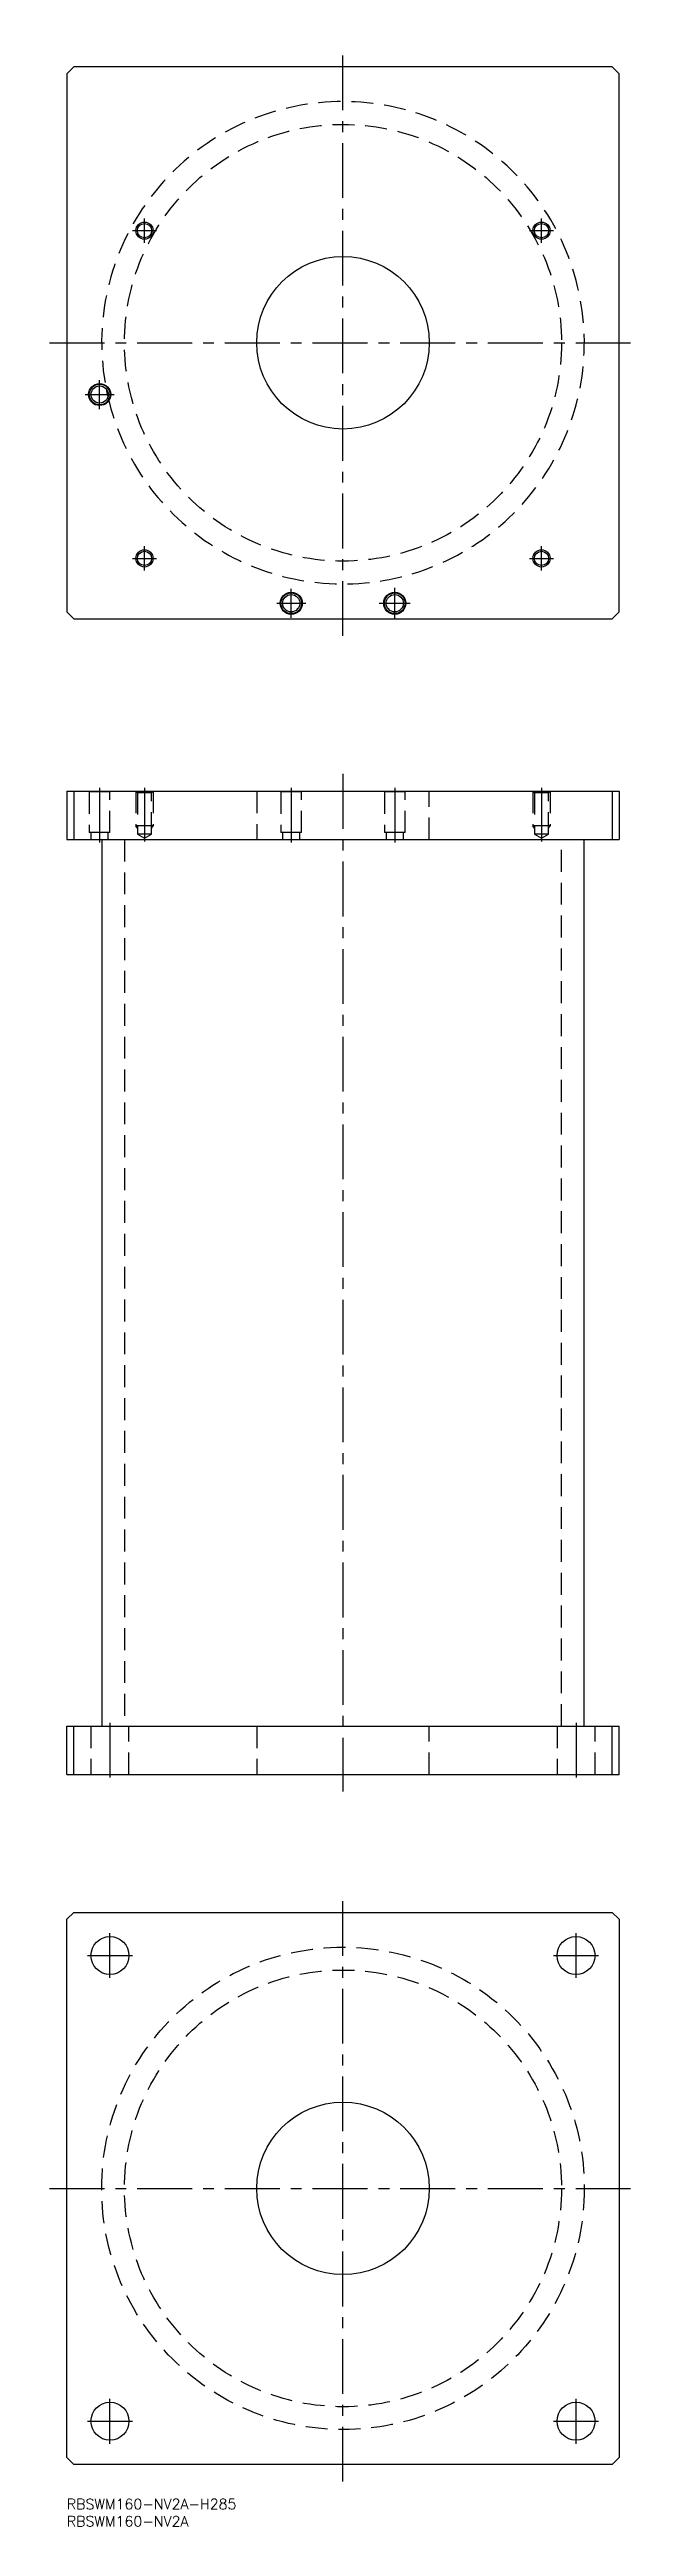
# Model space of a CAD drawing. Extents: x -5 to 165, y -8 to 710.
import ezdxf

# ---------------------------------------------------------------- set-up
doc = ezdxf.new("R2010")
doc.units = 0
doc.header["$LTSCALE"] = 0.5
doc.linetypes.add('CENTER', pattern=[50.8, 31.75, -6.35, 6.35, -6.35])
doc.linetypes.add('DASHED', pattern=[19.05, 12.7, -6.35])
for name, color, linetype in [('MSM_CENTER', 1, 'CENTER'), ('MSM_CONTINUOUS', 7, 'CONTINUOUS'), ('MSM_DASHED', 4, 'DASHED'), ('MSM_NARROW', 5, 'CONTINUOUS'), ('MSM_PART_NUMBER', 7, 'CONTINUOUS')]:
    doc.layers.add(name, color=color, linetype=linetype)
doc.styles.get("Standard").update_dxf_attribs({"font": 'txt.shx', "height": 3, "bigfont": 'bigfont.shx'})

msp = doc.modelspace()

# ---------------------------------------------------------------- linework, layer by layer
at = {"layer": 'MSM_CENTER'}
for p, q in [((80, 540), (80, 710)), ((22.5, 654), (22.5, 661)), ((137.5, 654), (137.5, 661)), ((19, 657.5), (26, 657.5)), ((134, 657.5), (141, 657.5)), ((-5, 625), (165, 625)), ((9.5, 605.8), (9.5, 614.2)), ((5.3, 610), (13.7, 610)), ((19, 562.5), (26, 562.5)), ((22.5, 559), (22.5, 566)), ((134, 562.5), (141, 562.5)), ((137.5, 559), (137.5, 566)), ((65, 545.3), (65, 553.7)), ((95, 545), (95, 554)), ((60.8, 549.5), (69.2, 549.5)), ((90.5, 549.5), (99.5, 549.5)), ((9.5, 496), (9.5, 480)), ((22.5, 496), (22.5, 480.407)), ((65, 496), (65, 480)), ((80, 500), (80, 205)), ((95, 496), (95, 480)), ((137.5, 496), (137.5, 480.407)), ((12.5, 225), (12.5, 209)), ((147.5, 225), (147.5, 209)), ((80, 5), (80, 175)), ((12.5, 151), (12.5, 164)), ((147.5, 151), (147.5, 164)), ((6, 157.5), (19, 157.5)), ((141, 157.5), (154, 157.5)), ((-5, 90), (165, 90)), ((12.5, 16), (12.5, 29)), ((147.5, 16), (147.5, 29)), ((6, 22.5), (19, 22.5)), ((141, 22.5), (154, 22.5))]:
    msp.add_line(p, q, dxfattribs=at)
at = {"layer": 'MSM_CONTINUOUS'}
for p, q in [((2, 705), (0, 703)), ((158, 705), (2, 705)), ((160, 703), (158, 705)), ((0, 703), (0, 547)), ((160, 547), (160, 703)), ((0, 547), (2, 545)), ((158, 545), (160, 547)), ((2, 545), (158, 545)), ((0, 495), (160, 495)), ((0, 495), (0, 481)), ((2, 495), (2, 481)), ((158, 495), (158, 481)), ((160, 495), (160, 481)), ((0, 481), (160, 481)), ((10.1, 481), (10.1, 224)), ((149.9, 224), (149.9, 481)), ((0, 210), (0, 224)), ((0, 224), (160, 224)), ((2, 210), (2, 224)), ((158, 210), (158, 224)), ((160, 210), (160, 224)), ((0, 210), (160, 210)), ((0, 168), (2, 170)), ((0, 12), (0, 168)), ((2, 170), (158, 170)), ((158, 170), (160, 168)), ((160, 168), (160, 12)), ((2, 10), (0, 12)), ((158, 10), (2, 10)), ((160, 12), (158, 10))]:
    msp.add_line(p, q, dxfattribs=at)
for centre, radius in [((22.5, 657.5), 2.067), ((137.5, 657.5), 2.067), ((80, 625), 25), ((9.5, 610), 3.2), ((9.5, 610), 3), ((9.5, 610), 2.5), ((22.5, 562.5), 2.067), ((137.5, 562.5), 2.067), ((65, 549.5), 3.2), ((65, 549.5), 3), ((65, 549.5), 2.5), ((95, 549.5), 3.2), ((95, 549.5), 3), ((95, 549.5), 2.5), ((12.5, 157.5), 5.5), ((147.5, 157.5), 5.5), ((80, 90), 25), ((12.5, 22.5), 5.5), ((147.5, 22.5), 5.5)]:
    msp.add_circle(centre, radius, dxfattribs=at)
msp.add_arc((80, 625), 69.9, 191.020888, 193.002068, dxfattribs=at)
at = {"layer": 'MSM_DASHED'}
for p, q in [((6.3, 495), (6.5, 494.8)), ((6.5, 494.8), (6.5, 483)), ((12.5, 494.8), (6.5, 494.8)), ((12.5, 494.8), (12.7, 495)), ((12.5, 483), (12.5, 494.8)), ((20, 495), (20.433, 494.567)), ((20, 495), (20, 485)), ((20.433, 494.567), (20.433, 482.6)), ((24.567, 494.567), (20.433, 494.567)), ((24.567, 494.567), (25, 495)), ((24.567, 482.6), (24.567, 494.567)), ((25, 495), (25, 485)), ((55, 495), (55, 481)), ((61.8, 495), (62, 494.8)), ((62, 494.8), (62, 483)), ((68, 494.8), (62, 494.8)), ((68, 494.8), (68.2, 495)), ((68, 483), (68, 494.8)), ((91.8, 495), (92, 494.8)), ((92, 494.8), (92, 483)), ((98, 494.8), (92, 494.8)), ((98, 494.8), (98.2, 495)), ((98, 483), (98, 494.8)), ((105, 481), (105, 495)), ((135, 495), (135.433, 494.567)), ((135, 495), (135, 485)), ((135.433, 494.567), (135.433, 482.6)), ((139.567, 494.567), (135.433, 494.567)), ((139.567, 494.567), (140, 495)), ((139.567, 482.6), (139.567, 494.567)), ((140, 495), (140, 485)), ((12.5, 483), (6.5, 483)), ((7, 483), (7, 481)), ((12, 481), (12, 483)), ((25, 485), (20, 485)), ((20.433, 484.25), (20, 485)), ((20.433, 482.6), (22.5, 481.407)), ((24.567, 482.6), (20.433, 482.6)), ((22.5, 481.407), (24.567, 482.6)), ((24.567, 484.25), (25, 485)), ((68, 483), (62, 483)), ((62.5, 483), (62.5, 481)), ((67.5, 481), (67.5, 483)), ((98, 483), (92, 483)), ((92.5, 483), (92.5, 481)), ((97.5, 481), (97.5, 483)), ((140, 485), (135, 485)), ((135.433, 484.25), (135, 485)), ((135.433, 482.6), (137.5, 481.407)), ((139.567, 482.6), (135.433, 482.6)), ((137.5, 481.407), (139.567, 482.6)), ((139.567, 484.25), (140, 485)), ((16.7, 481), (16.7, 224)), ((143.3, 224), (143.3, 481)), ((7, 224), (7, 210)), ((18, 210), (18, 224)), ((55, 224), (55, 210)), ((105, 210), (105, 224)), ((142, 224), (142, 210)), ((153, 210), (153, 224))]:
    msp.add_line(p, q, dxfattribs=at)
for centre, radius in [((80, 625), 63.3), ((80, 90), 69.9), ((80, 90), 63.3)]:
    msp.add_circle(centre, radius, dxfattribs=at)
msp.add_arc((80, 625), 69.9, 193.002068, 191.020888, dxfattribs=at)
at = {"layer": 'MSM_NARROW'}
for centre in [(22.5, 657.5), (137.5, 657.5), (22.5, 562.5), (137.5, 562.5)]:
    msp.add_circle(centre, 2.5, dxfattribs=at)

# ---------------------------------------------------------------- texts
at = {"layer": 'MSM_PART_NUMBER'}
for s, p in [('RBSWM160-NV2A-H285', (0, -3)), ('RBSWM160-NV2A', (0, -8))]:
    msp.add_text(s, height=3, dxfattribs=at).set_placement(p)

doc.saveas('drawing.dxf')
